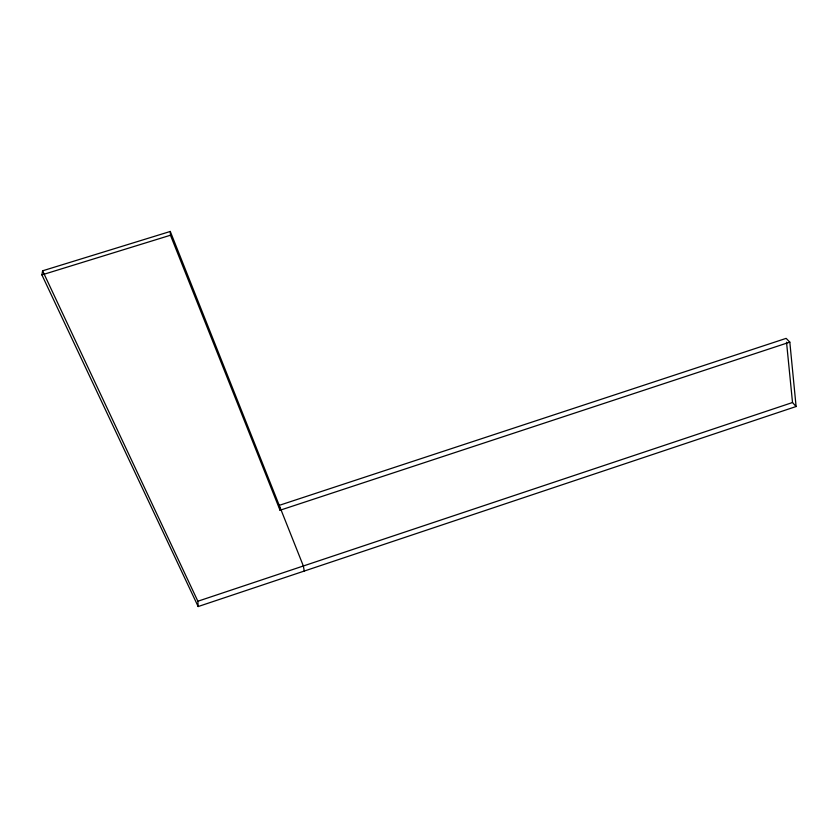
<?xml version="1.0" encoding="UTF-8"?>
<svg xmlns="http://www.w3.org/2000/svg" width="838" height="838" viewBox="0 0 838 838"><rect width="100%" height="100%" fill="white"/><g stroke="black" fill="none" stroke-linecap="round" stroke-linejoin="round"><path stroke-width="1.26" d="M41.9 274.906L42.602 270.81L170.282 231.456L279.232 505.356L280.039 510.248L789.815 342.134L796.1 406.524L198.166 606.544L41.9 274.906L170.46 235.237L170.282 231.456M198.166 606.544L197.862 601.234L792.518 402.523L796.1 406.524M279.232 505.356L786.149 338.363L789.815 342.134M42.602 270.81L197.862 601.234M279.724 506.571L303.356 565.985L304.257 571.055M170.46 235.237L280.039 510.248M786.526 342.208L792.518 402.523"/></g></svg>
